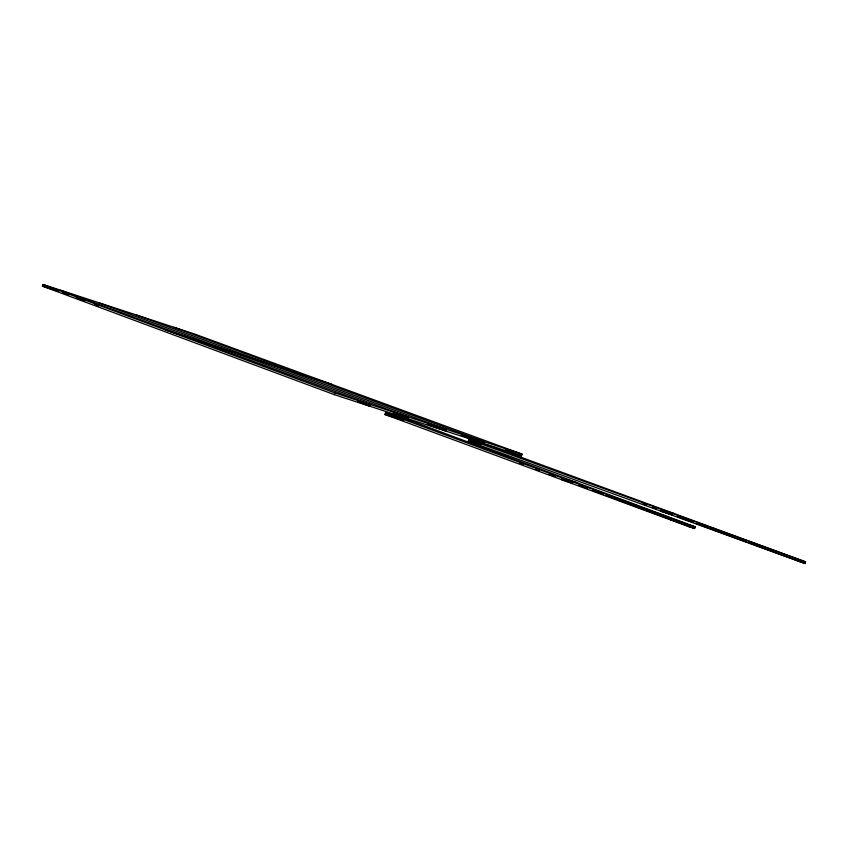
<?xml version="1.0" encoding="UTF-8"?>
<svg xmlns="http://www.w3.org/2000/svg" width="848" height="848" viewBox="0 0 848 848"><rect width="100%" height="100%" fill="white"/><g stroke="black" fill="none" stroke-linecap="round" stroke-linejoin="round"><path stroke-width="1.27" d="M468.382 441.172L468.679 439.402L492.465 446.748L805.6 561.853L804.996 563.528L468.382 441.172L480.731 444.988M384.886 414.471L385.501 412.785L413.368 421.647L695.477 526.915L694.501 528.474L689.074 526.756L384.886 414.471L403.648 420.428M670.683 519.962L671.287 518.287M689.074 526.756L689.678 525.071L695.477 526.915L694.395 528.442M42.4 286.147L43.004 284.472L194.044 333.836L522.145 454.157L521.541 455.832L334.356 394.659L42.4 286.147L58.756 291.5M334.356 394.659L334.96 392.984L522.145 454.157M674.383 513.612L661.546 509.648L661.249 511.418L672.517 514.906L668.828 513.475M805.6 561.853L468.679 439.402M577.255 482.798L562.213 478.018L561.609 479.703L572.623 483.201M165.752 330.095L331.992 384.42M505.387 449.906L521.541 455.832M642.837 503.924L646.547 505.291M652.737 507.56L656.447 508.927M661.398 510.75L665.108 512.107M677.478 516.655L693.516 522.548M695.985 523.46L746.579 542.052M749.038 542.964L804.996 563.528M174.243 327.36L484.272 441.776L483.667 443.451L461.365 435.225M136.369 314.979L446.398 429.395L445.794 431.081L427.201 424.212M98.495 302.609L408.524 417.025L407.92 418.7L393.048 413.209M60.621 290.228L370.65 404.644L370.046 406.319L357.655 401.751M62.498 292.825L68.699 295.115M76.15 297.86L84.842 301.072M94.775 304.729L98.495 306.107M385.501 412.785L689.678 525.071M43.004 284.472L334.96 392.984M519.612 463.22L523.301 464.598M535.629 469.188L539.317 470.576M549.175 474.255L555.345 476.555M565.203 480.233L571.361 482.523M578.76 485.289L587.431 488.522M592.381 490.367L603.522 494.532M606.002 495.455L694.501 528.474M800.66 560.316L800.364 562.097L800.66 560.327"/></g></svg>
